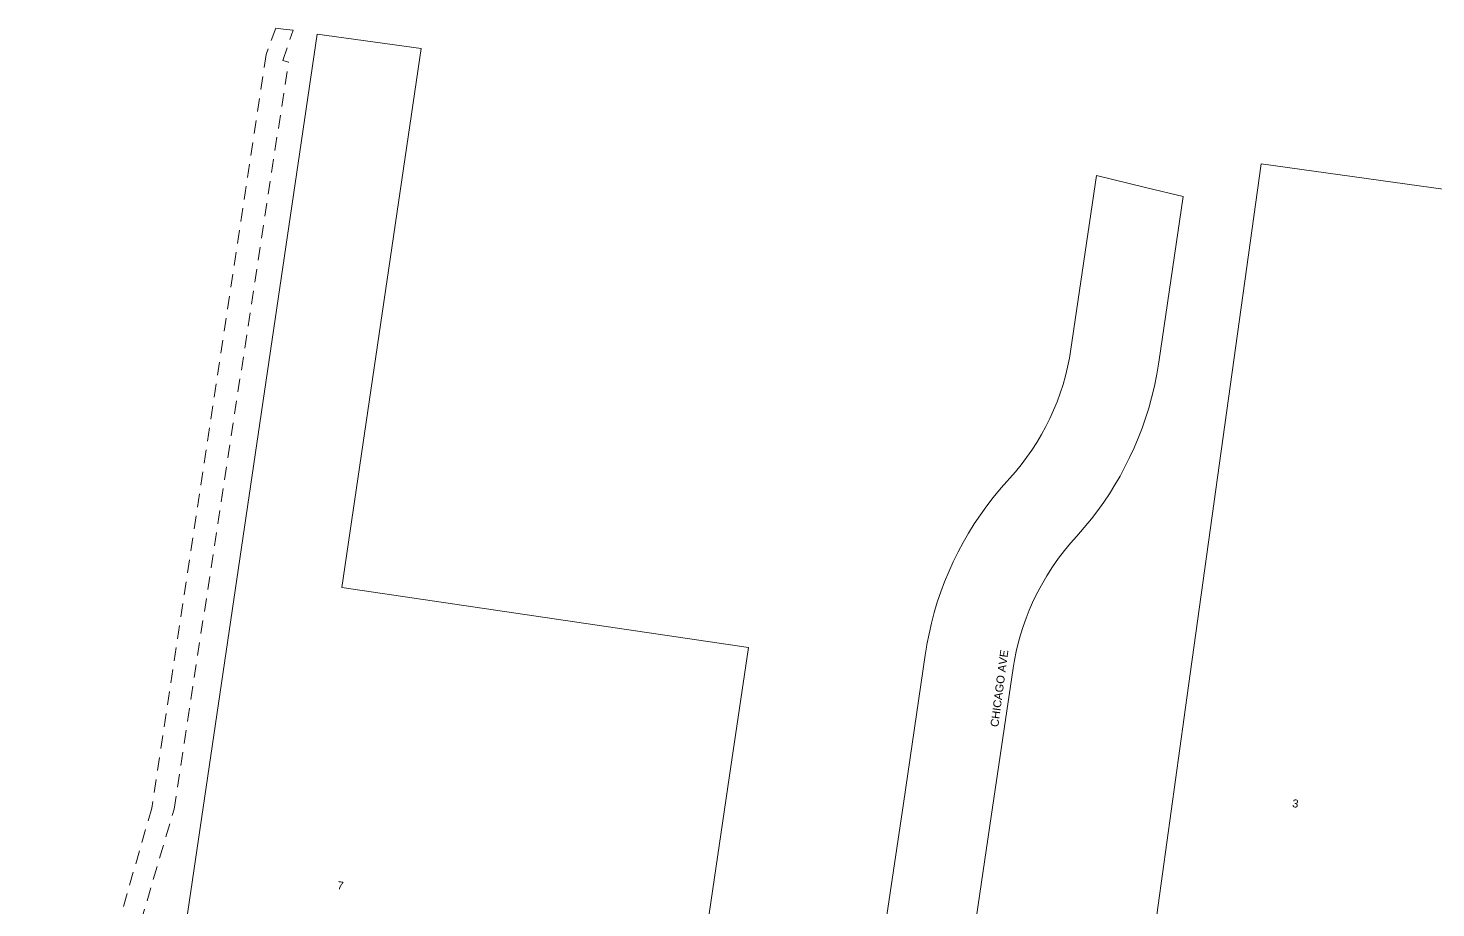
# Model space of a CAD drawing. Header units: metres. Extents: x 305195 to 306755, y 6261447 to 6263623.
# Drawn here: x 306128.6 to 306445.3, y 6262614.5 to 6262812.5 of the extents above; entities that cross this region are included whole.
import ezdxf

# ---------------------------------------------------------------- set-up
doc = ezdxf.new("R2010")
doc.units = ezdxf.units.M
doc.linetypes.add('Dash', pattern=[5, 3, -2])
for name, color, linetype, lineweight in [('Cadastre Easements_SP_EXT', 9, 'Continuous', 5), ('Cadastre Land Parcels_SP_EXT', 9, 'Continuous', 5), ('Cadastre Roads_SP_EXT', 9, 'Continuous', 5)]:
    doc.layers.add(name, color=color, linetype=linetype, lineweight=lineweight)
doc.styles.get("Standard").update_dxf_attribs({"font": 'arial.ttf'})

msp = doc.modelspace()

# ---------------------------------------------------------------- linework, layer by layer
at = {"layer": 'Cadastre Easements_SP_EXT', "linetype": 'Dash'}
msp.add_lwpolyline([(306148.26, 6262592.17), (306161.44, 6262636.71), (306187.18, 6262804.86), (306185.91, 6262805.2), (306188.21, 6262812.03), (306186.02, 6262812.27), (306184.33, 6262812.5), (306182.15, 6262806.57), (306156.43, 6262636.96), (306143.71, 6262592.85)], dxfattribs=at)
at = {"layer": 'Cadastre Land Parcels_SP_EXT', "linetype": 'Continuous'}
for points in [[(306281.11, 6262608.59), (306286.3, 6262643.76), (306290.63, 6262673.14), (306199.16, 6262686.6), (306217.03, 6262807.88), (306193.63, 6262811.13), (306189.36, 6262782.14), (306161.1, 6262590.28), (306148.31, 6262592.16), (306148.26, 6262592.17), (306143.71, 6262592.85), (306135.32, 6262594.11), (306128.62, 6262548.29), (306136.63, 6262547.08), (306140.88, 6262546.44), (306141.62, 6262546.33), (306194.37, 6262538.54), (306271.23, 6262527.21), (306277.94, 6262573.11), (306275.95, 6262573.43), (306281.11, 6262608.59)], [(306477.08, 6262772.08), (306405.96, 6262781.95), (306389.66, 6262664.46), (306384.77, 6262629.23), (306379.88, 6262594), (306375, 6262558.85), (306443.53, 6262548.76), (306447, 6262548.45), (306477.08, 6262772.08)]]:
    msp.add_lwpolyline(points, close=True, dxfattribs=at)
at = {"layer": 'Cadastre Roads_SP_EXT', "linetype": 'Continuous'}
msp.add_lwpolyline([(306340.08, 6262599.87), (306345.27, 6262635.06), (306350.21, 6262668.49), (306350.49, 6262670.25), (306350.87, 6262672.19), (306351.33, 6262674.1), (306351.85, 6262676), (306352.44, 6262677.87), (306353.08, 6262679.69), (306353.78, 6262681.49), (306354.55, 6262683.26), (306355.39, 6262685), (306356.53, 6262687.13), (306357.74, 6262689.21), (306359.03, 6262691.24), (306360.4, 6262693.23), (306361.7, 6262694.93), (306363.06, 6262696.59), (306364.48, 6262698.19), (306366.17, 6262700.11), (306367.81, 6262702.09), (306369.22, 6262703.93), (306370.56, 6262705.81), (306371.85, 6262707.73), (306373.07, 6262709.7), (306374.22, 6262711.7), (306375.31, 6262713.74), (306376.39, 6262715.87), (306377.39, 6262718.03), (306378.32, 6262720.23), (306379.18, 6262722.45), (306379.97, 6262724.7), (306380.69, 6262726.98), (306381.33, 6262729.27), (306381.95, 6262731.94), (306382.49, 6262734.62), (306382.98, 6262737.35), (306388.45, 6262774.62), (306388.45, 6262774.62), (306380.26, 6262776.59), (306368.94, 6262779.31), (306363.19, 6262740.26), (306362.85, 6262738.25), (306362.44, 6262736.24), (306361.96, 6262734.25), (306361.4, 6262732.28), (306360.76, 6262730.34), (306360.06, 6262728.41), (306359.29, 6262726.52), (306358.44, 6262724.66), (306357.53, 6262722.83), (306356.55, 6262721.03), (306355.5, 6262719.27), (306354.39, 6262717.55), (306353.21, 6262715.88), (306351.98, 6262714.25), (306350.68, 6262712.66), (306347.48, 6262709.04), (306345.69, 6262706.89), (306344.24, 6262704.97), (306342.81, 6262702.99), (306341.45, 6262700.96), (306340.15, 6262698.88), (306338.93, 6262696.76), (306337.78, 6262694.61), (306336.7, 6262692.41), (306335.69, 6262690.18), (306334.76, 6262687.92), (306333.9, 6262685.63), (306333.13, 6262683.31), (306332.43, 6262680.97), (306331.81, 6262678.6), (306331.26, 6262676.22), (306330.8, 6262673.82), (306330.7, 6262673.16), (306330.41, 6262671.39), (306325.49, 6262638.03), (306320.29, 6262602.86)], dxfattribs=at)

# ---------------------------------------------------------------- texts
at = {"layer": 'Cadastre Land Parcels_SP_EXT'}
for s, rotation, p in [('3', 352.1033, (306412.86, 6262637.22)), ('7', 352.0844, (306198.06, 6262618.76))]:
    msp.add_text(s, height=1.8, rotation=rotation, dxfattribs=at).set_placement(p)
at = {"layer": 'Cadastre Roads_SP_EXT'}
msp.add_text('CHICAGO AVE', height=1.8, rotation=82.473, dxfattribs=at).set_placement((306346.83, 6262655.15))

doc.saveas('drawing.dxf')
